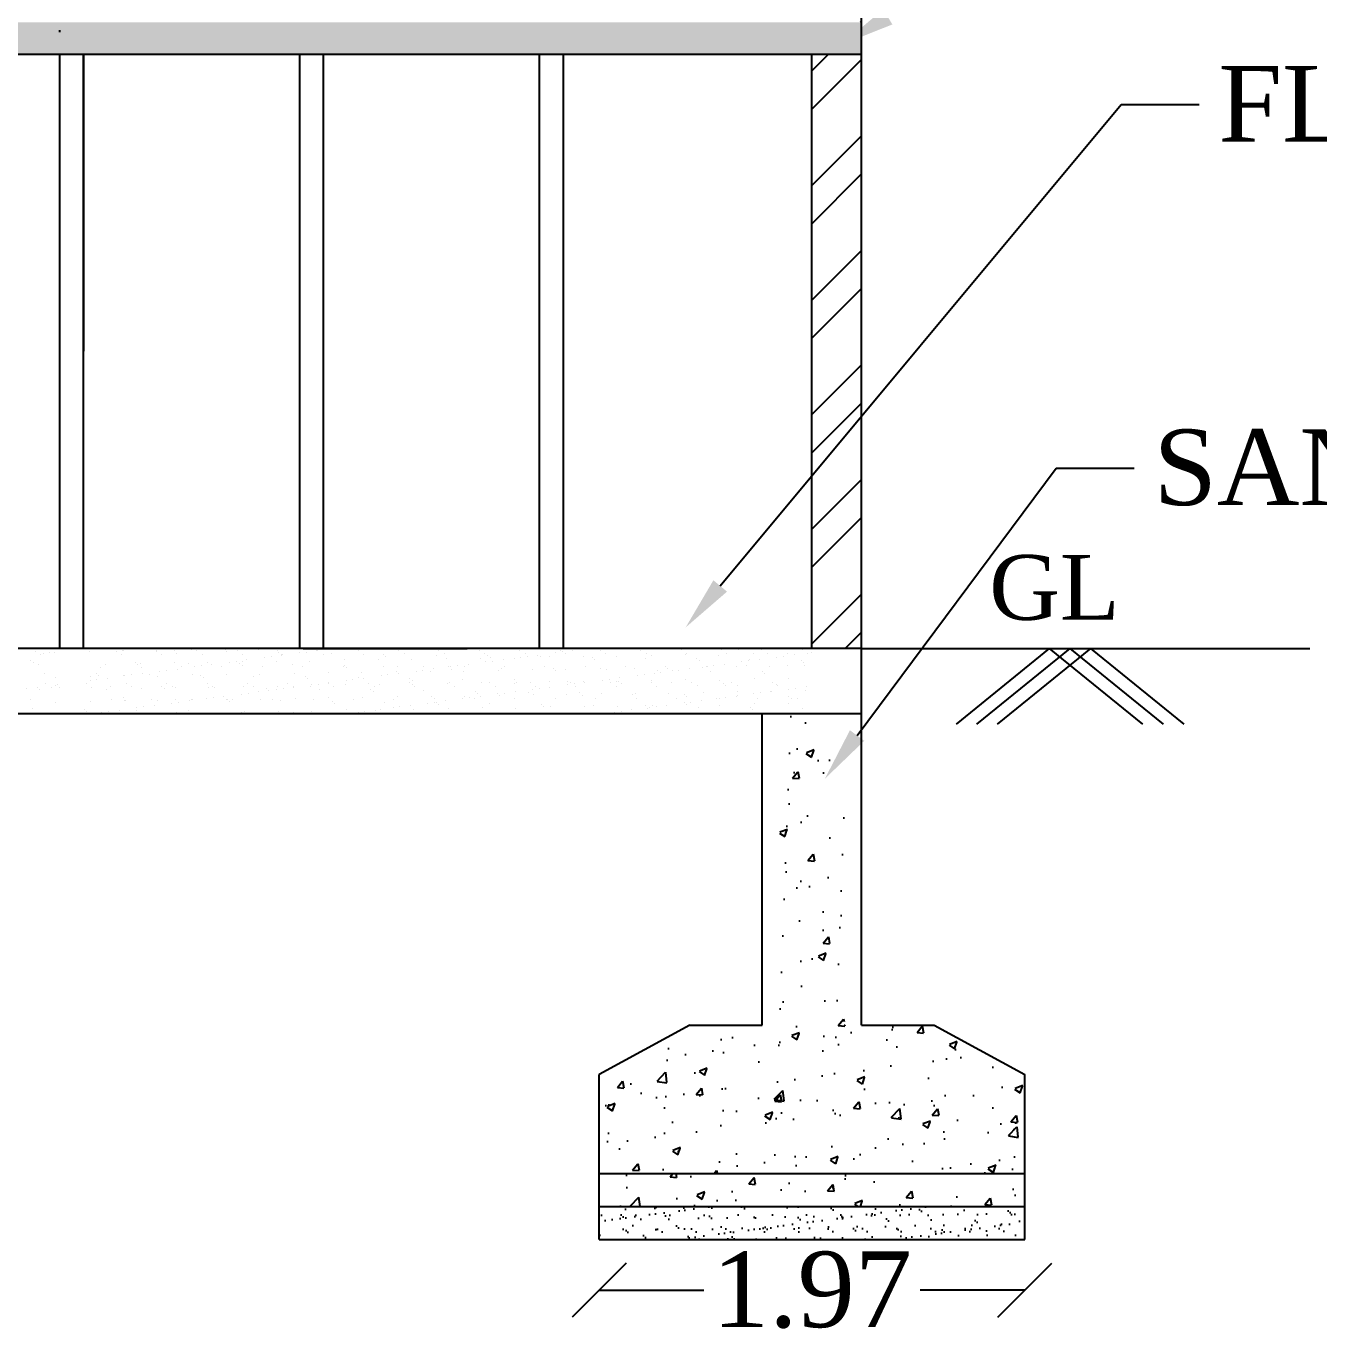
# Model space of a CAD drawing. Header units: metres. Extents: x 16174 to 16363, y 1100 to 1191.
# Drawn here: x 16299.25 to 16305.23, y 1134.01 to 1140.09 of the extents above; entities that cross this region are included whole.
import ezdxf
from ezdxf import colors
from ezdxf.entities.mleader import LeaderData, LeaderLine
from ezdxf.math import Vec2, Vec3

# ---------------------------------------------------------------- set-up
doc = ezdxf.new("R2010")
doc.units = ezdxf.units.M
doc.header["$MEASUREMENT"] = 0
doc.styles.get("Standard").update_dxf_attribs({"font": 'times.ttf'})
doc.dimstyles.new('23', dxfattribs={"dimtxt": 0.45, "dimasz": 0.3, "dimexe": 0.18, "dimexo": 0.0625, "dimgap": 0.09, "dimtad": 0, "dimtih": 1, "dimtoh": 1, "dimzin": 0, "dimdsep": 46, "dimtxsty": 'Standard', "dimblk": 'OBLIQUE', "dimcen": 0.09, "dimse1": 1, "dimse2": 1, "dimadec": 0, "dimazin": 0, "dimtfac": 1, "dimtofl": 0, "dimtmove": 0, "dimatfit": 3, "dimfxl": 0, "dimtolj": 1, "dimtzin": 0, "dimarcsym": 0})

# ---------------------------------------------------------------- blocks, each defined once
blk = doc.blocks.new('_Oblique')
at = {"color": 0, "linetype": 'ByBlock', "lineweight": -2}
blk.add_line((-0.5, -0.5), (0.5, 0.5), dxfattribs=at)
blk = doc.blocks.new('*D86')
at = {"color": 0, "lineweight": -2}
for p, q in [((16301.8967, 1134.2414), (16302.3813, 1134.2414)), ((16303.8667, 1134.2414), (16303.3821, 1134.2414))]:
    blk.add_line(p, q, dxfattribs=at)
at = {"layer": 'Defpoints', "color": 0}
for p in [(16301.8967, 1134.4763), (16303.8667, 1134.4763), (16301.8967, 1134.2414)]:
    blk.add_point(p, dxfattribs=at)
at = {"color": 0, "lineweight": -2, "xscale": 0.25, "yscale": 0.25, "zscale": 0.25, "rotation": 180}
blk.add_blockref('_Oblique', (16301.8967, 1134.2414), dxfattribs=at)
at = {"color": 0, "lineweight": -2, "xscale": 0.25, "yscale": 0.25, "zscale": 0.25}
blk.add_blockref('_Oblique', (16303.8667, 1134.2414), dxfattribs=at)
at = {"color": 0, "insert": (16302.8817, 1134.2414), "char_height": 0.35, "attachment_point": 5}
blk.add_mtext('\\A1;1.97', dxfattribs=at)

msp = doc.modelspace()

# ---------------------------------------------------------------- hatches: boundary and pattern name
h = msp.add_hatch()
h.set_pattern_fill('ANSI32', color=256)
h.set_pattern_definition([(45, (1658.73142, 203.17716), (-0.265165043, 0.265165043), []), (45, (1658.9082, 203.17716), (-0.265165043, 0.265165043), [])])
h.paths.add_polyline_path([(16264.8496, 1142.0411), (16264.6196, 1142.0411), (16264.6196, 1137.2111), (16264.8496, 1137.2111)])
h.paths.add_polyline_path([(16264.8496, 1144.9411), (16264.6196, 1144.9411), (16264.6196, 1142.2411), (16264.8496, 1142.2411)])
h.paths.add_polyline_path([(16264.8496, 1147.8411), (16264.6196, 1147.8411), (16264.6196, 1145.1411), (16264.8496, 1145.1411)])
h.paths.add_polyline_path([(16264.8496, 1150.8611), (16264.6196, 1150.8611), (16264.6196, 1148.0411), (16264.8496, 1148.0411)])
h.paths.add_polyline_path([(16303.1117, 1148.6611), (16302.8817, 1148.6611), (16302.8817, 1148.0411), (16303.1117, 1148.0411)])
h.paths.add_polyline_path([(16303.1117, 1147.8411), (16302.8817, 1147.8411), (16302.8817, 1145.9111), (16303.1117, 1145.9111)])
h.paths.add_polyline_path([(16303.1117, 1145.7611), (16302.8817, 1145.7611), (16302.8817, 1145.1411), (16303.1117, 1145.1411)])
h.paths.add_polyline_path([(16303.1117, 1144.9411), (16302.8817, 1144.9411), (16302.8817, 1143.0111), (16303.1117, 1143.0111)])
h.paths.add_polyline_path([(16303.1117, 1142.8611), (16302.8817, 1142.8611), (16302.8817, 1142.2411), (16303.1117, 1142.2411)])
h.paths.add_polyline_path([(16303.1117, 1142.0411), (16302.8817, 1142.0411), (16302.8817, 1140.1111), (16303.1117, 1140.1111)])
h.paths.add_polyline_path([(16303.1117, 1139.9611), (16302.8817, 1139.9611), (16302.8817, 1137.2111), (16303.1117, 1137.2111)])
h.paths.add_polyline_path([(16303.1117, 1150.0111), (16302.8817, 1150.0111), (16302.8817, 1148.8111), (16303.1117, 1148.8111)])
h = msp.add_hatch()
h.set_pattern_fill('AR-CONC', color=256, scale=0.03)
h.set_pattern_definition([(50, (1658.73142, 203.17716), (0.2151780548, -0.0188256405), [0.0225, -0.2475]), (355, (1658.73142, 203.17716), (-0.0416254, 0.22565764), [0.018, -0.198]), (100.4514445, (1658.74935, 203.17559), (0.173552654, 0.2068319973), [0.0191220576, -0.2103426336]), (46.1842, (1658.73142, 203.23716), (0.320172399, -0.049655784), [0.03375, -0.37125]), (96.6356355, (1658.7581, 203.23302), (0.280398584, 0.29223558), [0.0286831026, -0.315514128]), (351.184164, (1658.73142, 203.23716), (0.2803985835, 0.29223558), [0.027, -0.297]), (21, (1658.76142, 203.22216), (0.1790721156, -0.1207856672), [0.0225, -0.2475]), (326, (1658.76142, 203.22216), (0.0729945996, 0.2175450135), [0.018, -0.198]), (71.4514447, (1658.77635, 203.2121), (0.252066713, 0.0967593458), [0.019122057, -0.2103426336]), (37.5, (1658.73142, 203.17716), (0.0036479566, 0.09986815615), [0, -0.1956, 0, -0.201, 0, -0.19875]), (7.5, (1658.73142, 203.17716), (0.0789208612, 0.1183235136), [0, -0.1146, 0, -0.1911, 0, -0.07575]), (327.5, (1658.66452, 203.17716), (0.16014673085, -0.0067664615), [0, -0.075, 0, -0.234, 0, -0.3105]), (317.5, (1658.63452, 203.17716), (0.1749558508, 0.0300314947), [0, -0.0975, 0, -0.1554, 0, -0.2205])])
h.paths.add_polyline_path([(16303.1117, 1140.1111), (16273.4397, 1140.1111), (16273.4397, 1139.9611), (16303.1117, 1139.9611)])
h.paths.add_polyline_path([(16303.1117, 1143.0111), (16273.4397, 1143.0111), (16273.4397, 1142.8611), (16303.1117, 1142.8611)])
h.paths.add_polyline_path([(16302.8817, 1145.9111), (16273.4397, 1145.9111), (16273.4397, 1145.7611), (16302.8817, 1145.7611)])
h.paths.add_polyline_path([(16303.1117, 1148.8111), (16273.4397, 1148.8111), (16273.4397, 1148.6611), (16303.1117, 1148.6611)])
h = msp.add_hatch()
h.set_pattern_fill('AR-CONC', color=256, scale=0.002)
h.set_pattern_definition([(50, (12893.03954, -3520.80544), (0.364369338, -0.031878171), [0.0381, -0.4191]), (355, (12893.03954, -3520.80544), (-0.070486843, 0.38211369), [0.03048, -0.335281168]), (100.451445, (12893.0699, -3520.8081), (0.293882494, 0.350235504), [0.032380018, -0.35618049]), (46.1842, (12893.03954, -3520.70384), (0.542158082, -0.084084656), [0.05715, -0.62865]), (96.635558, (12893.0847, -3520.71085), (0.47480827, 0.49485225), [0.048570046, -0.534271216]), (351.184151, (12893.03954, -3520.70384), (0.47480827, 0.49485225), [0.045719934, -0.502919464]), (21, (12893.09034, -3520.72924), (0.303228783, -0.204530396), [0.0381, -0.4191]), (326, (12893.09034, -3520.72924), (0.123604057, 0.368375932), [0.03048, -0.33528]), (71.451445, (12893.1156, -3520.7463), (0.426832839, 0.163845538), [0.032380018, -0.356179875]), (37.5, (12893.03954, -3520.80544), (0.0061772065, 0.1691100777), [0, -0.331216, 0, -0.34036, 0, -0.33655]), (7.5, (12893.03954, -3520.80544), (0.133639325, 0.2003611496), [0, -0.194056, 0, -0.323596, 0, -0.12827]), (327.5, (12892.92626, -3520.80544), (0.2711811903, -0.011457488), [0, -0.127, 0, -0.39624, 0, -0.52578]), (317.5, (12892.87546, -3520.80544), (0.296258363, 0.050852982), [0, -0.1651, 0, -0.263144, 0, -0.37338])])
h.paths.add_polyline_path([(16301.8967, 1135.2397), (16302.3158, 1135.4682), (16302.7317, 1135.4682), (16302.7317, 1136.9111), (16303.0317, 1136.9111), (16303.0317, 1135.4682), (16303.4476, 1135.4682), (16303.8667, 1135.2397), (16303.8667, 1134.7811), (16301.8967, 1134.7811)])
h = msp.add_hatch()
h.set_pattern_fill('AR-CONC', color=256, scale=0.002)
h.set_pattern_definition([(50, (12892.8484, -3520.80544), (0.364369338, -0.031878171), [0.0381, -0.4191]), (355, (12892.8484, -3520.80544), (-0.070486843, 0.38211369), [0.03048, -0.335281168]), (100.451445, (12892.87875, -3520.8081), (0.293882494, 0.350235504), [0.032380018, -0.35618049]), (46.1842, (12892.8484, -3520.70384), (0.542158082, -0.084084656), [0.05715, -0.62865]), (96.635558, (12892.89357, -3520.71085), (0.47480827, 0.49485225), [0.048570046, -0.534271216]), (351.184151, (12892.8484, -3520.70384), (0.47480827, 0.49485225), [0.045719934, -0.502919464]), (21, (12892.8992, -3520.72924), (0.303228783, -0.204530396), [0.0381, -0.4191]), (326, (12892.8992, -3520.72924), (0.123604057, 0.368375932), [0.03048, -0.33528]), (71.451445, (12892.92445, -3520.7463), (0.426832839, 0.163845538), [0.032380018, -0.356179875]), (37.5, (12892.84839, -3520.80544), (0.0061772065, 0.1691100777), [0, -0.331216, 0, -0.34036, 0, -0.33655]), (7.5, (12892.84839, -3520.80544), (0.133639325, 0.2003611496), [0, -0.194056, 0, -0.323596, 0, -0.12827]), (327.5, (12892.7351, -3520.80544), (0.2711811903, -0.011457488), [0, -0.127, 0, -0.39624, 0, -0.52578]), (317.5, (12892.6843, -3520.80544), (0.296258363, 0.050852982), [0, -0.1651, 0, -0.263144, 0, -0.37338])])
h.paths.add_polyline_path([(16301.8967, 1134.7811), (16303.8667, 1134.7811), (16303.8667, 1134.6287), (16301.8967, 1134.6287)])
h = msp.add_hatch()
h.set_pattern_fill('AR-SAND', color=256, scale=0.002)
h.set_pattern_definition([(37.5, (12892.848386, -3520.80544), (-0.0032000626, 0.0978826475), [0, -0.077216, 0, -0.08636, 0, -0.08255]), (7.5, (12892.84839, -3520.80544), (0.0899046566, 0.14336502), [0, -0.041656, 0, -0.069596, 0, -0.02667]), (327.5, (12892.7859, -3520.80544), (0.158198474, 0.0002874369), [0, -0.0254, 0, -0.09144, 0, -0.11938]), (317.5, (12892.7859, -3520.80544), (0.1527112905, 0.0445858647), [0, -0.0127, 0, -0.059944, 0, -0.06858])])
h.paths.add_polyline_path([(16301.8967, 1134.6287), (16303.8667, 1134.6287), (16303.8667, 1134.4763), (16301.8967, 1134.4763)])

# ---------------------------------------------------------------- linework, layer by layer
for p, q in [((16303.1117, 1136.9111), (16303.1117, 1150.0111)), ((16299.4008, 1140.066), (16299.4008, 1140.074)), ((16303.1117, 1139.9611), (16273.4397, 1139.9611)), ((16299.4006, 1137.2111), (16299.4008, 1139.9611)), ((16299.4012, 1137.2111), (16299.4012, 1139.9611)), ((16299.5106, 1137.2111), (16299.5112, 1139.9611)), ((16299.5106, 1137.2111), (16299.5106, 1139.9611)), ((16300.5112, 1137.2111), (16300.5112, 1139.9611)), ((16300.5112, 1137.2111), (16300.5112, 1139.9611)), ((16300.6212, 1137.2111), (16300.6212, 1139.9611)), ((16301.6212, 1137.2111), (16301.6212, 1139.9611)), ((16301.7312, 1137.2111), (16301.7312, 1139.9611)), ((16302.8817, 1137.2111), (16302.8817, 1139.9611)), ((16303.1117, 1137.2111), (16273.4397, 1137.2111)), ((16299.2868, 1137.1995), (16299.2868, 1137.1995)), ((16299.3121, 1137.1833), (16299.3121, 1137.1833)), ((16299.3234, 1137.1906), (16299.3234, 1137.1906)), ((16299.3546, 1137.1947), (16299.3546, 1137.1947)), ((16299.3744, 1137.1929), (16299.3744, 1137.1929)), ((16299.5365, 1137.1987), (16299.5365, 1137.1987)), ((16299.6605, 1137.2001), (16299.6605, 1137.2001)), ((16299.6858, 1137.184), (16299.6858, 1137.184)), ((16299.6905, 1137.2031), (16299.6905, 1137.2031)), ((16299.6935, 1137.2007), (16299.6935, 1137.2007)), ((16299.847, 1137.2), (16299.847, 1137.2)), ((16299.8474, 1137.2005), (16299.8474, 1137.2005)), ((16299.8727, 1137.1844), (16299.8727, 1137.1844)), ((16299.9306, 1137.201), (16299.9306, 1137.201)), ((16299.9417, 1137.1909), (16299.9417, 1137.1909)), ((16300.0091, 1137.2058), (16300.0091, 1137.2058)), ((16300.0342, 1137.2008), (16300.0342, 1137.2008)), ((16300.0595, 1137.1847), (16300.0595, 1137.1847)), ((16300.1661, 1137.2078), (16300.1661, 1137.2078)), ((16300.1742, 1137.1957), (16300.1742, 1137.1957)), ((16300.2211, 1137.2012), (16300.2211, 1137.2012)), ((16300.2464, 1137.185), (16300.2464, 1137.185)), ((16300.3196, 1137.2071), (16300.3196, 1137.2071)), ((16300.4079, 1137.2015), (16300.4079, 1137.2015)), ((16300.4143, 1137.1936), (16300.4143, 1137.1936)), ((16300.4254, 1137.1835), (16300.4254, 1137.1835)), ((16300.4332, 1137.1854), (16300.4332, 1137.1854)), ((16300.5093, 1137.1914), (16300.5093, 1137.1914)), ((16300.5264, 1137.2111), (16301.2864, 1137.2111)), ((16300.5405, 1137.1955), (16300.5405, 1137.1955)), ((16300.5893, 1137.2019), (16300.5893, 1137.2019)), ((16300.5948, 1137.2018), (16300.5948, 1137.2018)), ((16300.6201, 1137.1857), (16300.6201, 1137.1857)), ((16300.6579, 1137.1883), (16300.6579, 1137.1883)), ((16300.7816, 1137.2022), (16300.7816, 1137.2022)), ((16300.8069, 1137.1861), (16300.8069, 1137.1861)), ((16300.898, 1137.1863), (16300.898, 1137.1863)), ((16300.9685, 1137.2025), (16300.9685, 1137.2025)), ((16300.9938, 1137.1864), (16300.9938, 1137.1864)), ((16301.1417, 1137.181), (16301.1417, 1137.181)), ((16301.1553, 1137.2029), (16301.1553, 1137.2029)), ((16301.1806, 1137.1867), (16301.1806, 1137.1867)), ((16301.3422, 1137.2032), (16301.3422, 1137.2032)), ((16301.3675, 1137.1871), (16301.3675, 1137.1871)), ((16301.529, 1137.2035), (16301.529, 1137.2035)), ((16301.5543, 1137.1874), (16301.5543, 1137.1874)), ((16301.6136, 1137.1814), (16301.6136, 1137.1814)), ((16301.6951, 1137.1921), (16301.6951, 1137.1921)), ((16301.7159, 1137.2039), (16301.7159, 1137.2039)), ((16301.7264, 1137.1963), (16301.7264, 1137.1963)), ((16301.7412, 1137.1878), (16301.7412, 1137.1878)), ((16301.7751, 1137.2027), (16301.7751, 1137.2027)), ((16301.9027, 1137.2042), (16301.9027, 1137.2042)), ((16301.928, 1137.1881), (16301.928, 1137.1881)), ((16302.0896, 1137.2045), (16302.0896, 1137.2045)), ((16302.1149, 1137.1884), (16302.1149, 1137.1884)), ((16302.2764, 1137.2049), (16302.2764, 1137.2049)), ((16302.2947, 1137.182), (16302.2947, 1137.182)), ((16302.3017, 1137.1888), (16302.3017, 1137.1888)), ((16302.4482, 1137.1813), (16302.4482, 1137.1813)), ((16302.4633, 1137.2052), (16302.4633, 1137.2052)), ((16302.4886, 1137.1891), (16302.4886, 1137.1891)), ((16302.5406, 1137.2067), (16302.5406, 1137.2067)), ((16302.6102, 1137.1871), (16302.6102, 1137.1871)), ((16302.6501, 1137.2056), (16302.6501, 1137.2056)), ((16302.6754, 1137.1894), (16302.6754, 1137.1894)), ((16302.7673, 1137.1891), (16302.7673, 1137.1891)), ((16302.7995, 1137.1822), (16302.7995, 1137.1822)), ((16302.837, 1137.2059), (16302.837, 1137.2059)), ((16302.8623, 1137.1898), (16302.8623, 1137.1898)), ((16302.881, 1137.1929), (16302.881, 1137.1929)), ((16303.1117, 1137.2111), (16305.1863, 1137.2111)), ((16303.9805, 1137.2111), (16303.5489, 1136.8614)), ((16304.0757, 1137.2111), (16303.6441, 1136.8614)), ((16304.0757, 1137.2111), (16303.6441, 1136.8614)), ((16304.0757, 1137.2111), (16303.6441, 1136.8614)), ((16304.0757, 1137.2111), (16303.6441, 1136.8614)), ((16304.1708, 1137.2111), (16303.7392, 1136.8614)), ((16304.1708, 1137.2111), (16303.7392, 1136.8614)), ((16304.1708, 1137.2111), (16303.7392, 1136.8614)), ((16304.1708, 1137.2111), (16303.7392, 1136.8614)), ((16303.9805, 1137.2111), (16304.4121, 1136.8614)), ((16303.9805, 1137.2111), (16304.4121, 1136.8614)), ((16303.9805, 1137.2111), (16304.4121, 1136.8614)), ((16303.9805, 1137.2111), (16304.4121, 1136.8614)), ((16304.0757, 1137.2111), (16304.5073, 1136.8614)), ((16304.0757, 1137.2111), (16304.5073, 1136.8614)), ((16304.0757, 1137.2111), (16304.5073, 1136.8614)), ((16304.0757, 1137.2111), (16304.5073, 1136.8614)), ((16304.1708, 1137.2111), (16304.6025, 1136.8614)), ((16304.1708, 1137.2111), (16304.6025, 1136.8614)), ((16304.1708, 1137.2111), (16304.6025, 1136.8614)), ((16299.2665, 1137.1557), (16299.2665, 1137.1557)), ((16299.2776, 1137.1456), (16299.2776, 1137.1456)), ((16299.3021, 1137.1373), (16299.3021, 1137.1373)), ((16299.5901, 1137.1256), (16299.5901, 1137.1256)), ((16299.6126, 1137.1386), (16299.6126, 1137.1386)), ((16299.7502, 1137.1484), (16299.7502, 1137.1484)), ((16299.7613, 1137.1382), (16299.7613, 1137.1382)), ((16299.7747, 1137.1445), (16299.7747, 1137.1445)), ((16299.7769, 1137.126), (16299.7769, 1137.126)), ((16299.9317, 1137.1465), (16299.9317, 1137.1465)), ((16299.9638, 1137.1263), (16299.9638, 1137.1263)), ((16299.9939, 1137.143), (16299.9939, 1137.143)), ((16300.0247, 1137.1276), (16300.0247, 1137.1276)), ((16300.056, 1137.1317), (16300.056, 1137.1317)), ((16300.0852, 1137.1457), (16300.0852, 1137.1457)), ((16300.1048, 1137.1381), (16300.1048, 1137.1381)), ((16300.1506, 1137.1267), (16300.1506, 1137.1267)), ((16300.1863, 1137.1488), (16300.1863, 1137.1488)), ((16300.2175, 1137.153), (16300.2175, 1137.153)), ((16300.234, 1137.141), (16300.234, 1137.141)), ((16300.245, 1137.1309), (16300.245, 1137.1309)), ((16300.2473, 1137.1516), (16300.2473, 1137.1516)), ((16300.2663, 1137.1594), (16300.2663, 1137.1594)), ((16300.3375, 1137.127), (16300.3375, 1137.127)), ((16300.3478, 1137.1701), (16300.3478, 1137.1701)), ((16300.379, 1137.1742), (16300.379, 1137.1742)), ((16300.4043, 1137.1536), (16300.4043, 1137.1536)), ((16300.4278, 1137.1806), (16300.4278, 1137.1806)), ((16300.4776, 1137.1357), (16300.4776, 1137.1357)), ((16300.5243, 1137.1273), (16300.5243, 1137.1273)), ((16300.5578, 1137.1528), (16300.5578, 1137.1528)), ((16300.7112, 1137.1277), (16300.7112, 1137.1277)), ((16300.7177, 1137.1336), (16300.7177, 1137.1336)), ((16300.7199, 1137.1587), (16300.7199, 1137.1587)), ((16300.7287, 1137.1235), (16300.7287, 1137.1235)), ((16300.8769, 1137.1607), (16300.8769, 1137.1607)), ((16300.898, 1137.128), (16300.898, 1137.128)), ((16300.9091, 1137.1761), (16300.9091, 1137.1761)), ((16300.9613, 1137.1283), (16300.9613, 1137.1283)), ((16301.0304, 1137.1599), (16301.0304, 1137.1599)), ((16301.0849, 1137.1284), (16301.0849, 1137.1284)), ((16301.1925, 1137.1658), (16301.1925, 1137.1658)), ((16301.2014, 1137.1263), (16301.2014, 1137.1263)), ((16301.2106, 1137.1284), (16301.2106, 1137.1284)), ((16301.2418, 1137.1325), (16301.2418, 1137.1325)), ((16301.2717, 1137.1287), (16301.2717, 1137.1287)), ((16301.2906, 1137.1389), (16301.2906, 1137.1389)), ((16301.3495, 1137.1678), (16301.3495, 1137.1678)), ((16301.3721, 1137.1496), (16301.3721, 1137.1496)), ((16301.3818, 1137.1789), (16301.3818, 1137.1789)), ((16301.3928, 1137.1688), (16301.3928, 1137.1688)), ((16301.4033, 1137.1537), (16301.4033, 1137.1537)), ((16301.445, 1137.1209), (16301.445, 1137.1209)), ((16301.4521, 1137.1601), (16301.4521, 1137.1601)), ((16301.4586, 1137.129), (16301.4586, 1137.129)), ((16301.503, 1137.167), (16301.503, 1137.167)), ((16301.5336, 1137.1709), (16301.5336, 1137.1709)), ((16301.5649, 1137.175), (16301.5649, 1137.175)), ((16301.6254, 1137.1736), (16301.6254, 1137.1736)), ((16301.6454, 1137.1294), (16301.6454, 1137.1294)), ((16301.6651, 1137.1729), (16301.6651, 1137.1729)), ((16301.8221, 1137.1749), (16301.8221, 1137.1749)), ((16301.8323, 1137.1297), (16301.8323, 1137.1297)), ((16301.8655, 1137.1715), (16301.8655, 1137.1715)), ((16301.8765, 1137.1614), (16301.8765, 1137.1614)), ((16301.9756, 1137.1741), (16301.9756, 1137.1741)), ((16302.0191, 1137.1301), (16302.0191, 1137.1301)), ((16302.0603, 1137.1206), (16302.0603, 1137.1206)), ((16302.1091, 1137.1662), (16302.1091, 1137.1662)), ((16302.1377, 1137.18), (16302.1377, 1137.18)), ((16302.206, 1137.1304), (16302.206, 1137.1304)), ((16302.3492, 1137.1642), (16302.3492, 1137.1642)), ((16302.3602, 1137.154), (16302.3602, 1137.154)), ((16302.3758, 1137.1257), (16302.3758, 1137.1257)), ((16302.3928, 1137.1307), (16302.3928, 1137.1307)), ((16302.3965, 1137.1291), (16302.3965, 1137.1291)), ((16302.4277, 1137.1332), (16302.4277, 1137.1332)), ((16302.4765, 1137.1397), (16302.4765, 1137.1397)), ((16302.5329, 1137.1277), (16302.5329, 1137.1277)), ((16302.558, 1137.1504), (16302.558, 1137.1504)), ((16302.5797, 1137.1311), (16302.5797, 1137.1311)), ((16302.5892, 1137.1545), (16302.5892, 1137.1545)), ((16302.5928, 1137.1589), (16302.5928, 1137.1589)), ((16302.638, 1137.1609), (16302.638, 1137.1609)), ((16302.6864, 1137.127), (16302.6864, 1137.127)), ((16302.7195, 1137.1717), (16302.7195, 1137.1717)), ((16302.7507, 1137.1758), (16302.7507, 1137.1758)), ((16302.7665, 1137.1314), (16302.7665, 1137.1314)), ((16302.8329, 1137.1568), (16302.8329, 1137.1568)), ((16302.8439, 1137.1467), (16302.8439, 1137.1467)), ((16302.8484, 1137.1328), (16302.8484, 1137.1328)), ((16299.3298, 1137.0978), (16299.3298, 1137.0978)), ((16299.3782, 1137.0773), (16299.3782, 1137.0773)), ((16299.5402, 1137.0638), (16299.5402, 1137.0638)), ((16299.5403, 1137.0831), (16299.5403, 1137.0831)), ((16299.5699, 1137.0957), (16299.5699, 1137.0957)), ((16299.5715, 1137.0679), (16299.5715, 1137.0679)), ((16299.5809, 1137.0856), (16299.5809, 1137.0856)), ((16299.6202, 1137.0743), (16299.6202, 1137.0743)), ((16299.6973, 1137.0851), (16299.6973, 1137.0851)), ((16299.7017, 1137.0851), (16299.7017, 1137.0851)), ((16299.733, 1137.0892), (16299.733, 1137.0892)), ((16299.7817, 1137.0956), (16299.7817, 1137.0956)), ((16299.8135, 1137.0904), (16299.8135, 1137.0904)), ((16299.8508, 1137.0844), (16299.8508, 1137.0844)), ((16299.8632, 1137.1063), (16299.8632, 1137.1063)), ((16299.8945, 1137.1104), (16299.8945, 1137.1104)), ((16299.9432, 1137.1169), (16299.9432, 1137.1169)), ((16300.0129, 1137.0902), (16300.0129, 1137.0902)), ((16300.0536, 1137.0883), (16300.0536, 1137.0883)), ((16300.0646, 1137.0782), (16300.0646, 1137.0782)), ((16300.1699, 1137.0922), (16300.1699, 1137.0922)), ((16300.2972, 1137.083), (16300.2972, 1137.083)), ((16300.3234, 1137.0915), (16300.3234, 1137.0915)), ((16300.4855, 1137.0973), (16300.4855, 1137.0973)), ((16300.5373, 1137.081), (16300.5373, 1137.081)), ((16300.5484, 1137.0708), (16300.5484, 1137.0708)), ((16300.6425, 1137.0993), (16300.6425, 1137.0993)), ((16300.7261, 1137.0646), (16300.7261, 1137.0646)), ((16300.7573, 1137.0687), (16300.7573, 1137.0687)), ((16300.7809, 1137.0757), (16300.7809, 1137.0757)), ((16300.796, 1137.0986), (16300.796, 1137.0986)), ((16300.8061, 1137.0751), (16300.8061, 1137.0751)), ((16300.8876, 1137.0858), (16300.8876, 1137.0858)), ((16300.9188, 1137.0899), (16300.9188, 1137.0899)), ((16300.9581, 1137.1044), (16300.9581, 1137.1044)), ((16300.9676, 1137.0964), (16300.9676, 1137.0964)), ((16301.021, 1137.0736), (16301.021, 1137.0736)), ((16301.0321, 1137.0635), (16301.0321, 1137.0635)), ((16301.0491, 1137.1071), (16301.0491, 1137.1071)), ((16301.0803, 1137.1112), (16301.0803, 1137.1112)), ((16301.1151, 1137.1064), (16301.1151, 1137.1064)), ((16301.1291, 1137.1176), (16301.1291, 1137.1176)), ((16301.2124, 1137.1161), (16301.2124, 1137.1161)), ((16301.2646, 1137.0683), (16301.2646, 1137.0683)), ((16301.2686, 1137.1057), (16301.2686, 1137.1057)), ((16301.4307, 1137.1115), (16301.4307, 1137.1115)), ((16301.5047, 1137.0662), (16301.5047, 1137.0662)), ((16301.5877, 1137.1135), (16301.5877, 1137.1135)), ((16301.6851, 1137.1189), (16301.6851, 1137.1189)), ((16301.6962, 1137.1088), (16301.6962, 1137.1088)), ((16301.7412, 1137.1128), (16301.7412, 1137.1128)), ((16301.7484, 1137.0609), (16301.7484, 1137.0609)), ((16301.8259, 1137.0593), (16301.8259, 1137.0593)), ((16301.9032, 1137.1186), (16301.9032, 1137.1186)), ((16301.912, 1137.0653), (16301.912, 1137.0653)), ((16301.9287, 1137.1136), (16301.9287, 1137.1136)), ((16301.9432, 1137.0694), (16301.9432, 1137.0694)), ((16301.992, 1137.0759), (16301.992, 1137.0759)), ((16302.0735, 1137.0866), (16302.0735, 1137.0866)), ((16302.1047, 1137.0907), (16302.1047, 1137.0907)), ((16302.1414, 1137.0644), (16302.1414, 1137.0644)), ((16302.1535, 1137.0971), (16302.1535, 1137.0971)), ((16302.1688, 1137.1115), (16302.1688, 1137.1115)), ((16302.1799, 1137.1014), (16302.1799, 1137.1014)), ((16302.2138, 1137.1199), (16302.2138, 1137.1199)), ((16302.235, 1137.1079), (16302.235, 1137.1079)), ((16302.2662, 1137.112), (16302.2662, 1137.112)), ((16302.2985, 1137.0664), (16302.2985, 1137.0664)), ((16302.315, 1137.1184), (16302.315, 1137.1184)), ((16302.4124, 1137.1062), (16302.4124, 1137.1062)), ((16302.452, 1137.0656), (16302.452, 1137.0656)), ((16302.614, 1137.0715), (16302.614, 1137.0715)), ((16302.6525, 1137.1042), (16302.6525, 1137.1042)), ((16302.6636, 1137.094), (16302.6636, 1137.094)), ((16302.7711, 1137.0735), (16302.7711, 1137.0735)), ((16299.2484, 1137.0254), (16299.2484, 1137.0254)), ((16299.2972, 1137.0318), (16299.2972, 1137.0318)), ((16299.3059, 1137.0217), (16299.3059, 1137.0217)), ((16299.3353, 1137.0492), (16299.3353, 1137.0492)), ((16299.3606, 1137.0331), (16299.3606, 1137.0331)), ((16299.3787, 1137.0425), (16299.3787, 1137.0425)), ((16299.3895, 1137.043), (16299.3895, 1137.043)), ((16299.4006, 1137.0329), (16299.4006, 1137.0329)), ((16299.5221, 1137.0495), (16299.5221, 1137.0495)), ((16299.5474, 1137.0334), (16299.5474, 1137.0334)), ((16299.6164, 1137.023), (16299.6164, 1137.023)), ((16299.6331, 1137.0377), (16299.6331, 1137.0377)), ((16299.709, 1137.0499), (16299.709, 1137.0499)), ((16299.7343, 1137.0338), (16299.7343, 1137.0338)), ((16299.7785, 1137.0288), (16299.7785, 1137.0288)), ((16299.8732, 1137.0357), (16299.8732, 1137.0357)), ((16299.8843, 1137.0255), (16299.8843, 1137.0255)), ((16299.8958, 1137.0502), (16299.8958, 1137.0502)), ((16299.9211, 1137.0341), (16299.9211, 1137.0341)), ((16299.9355, 1137.0308), (16299.9355, 1137.0308)), ((16300.0827, 1137.0506), (16300.0827, 1137.0506)), ((16300.089, 1137.0301), (16300.089, 1137.0301)), ((16300.108, 1137.0344), (16300.108, 1137.0344)), ((16300.1168, 1137.0304), (16300.1168, 1137.0304)), ((16300.2416, 1137.0008), (16300.2416, 1137.0008)), ((16300.2511, 1137.036), (16300.2511, 1137.036)), ((16300.2695, 1137.0509), (16300.2695, 1137.0509)), ((16300.2728, 1137.0049), (16300.2728, 1137.0049)), ((16300.2948, 1137.0348), (16300.2948, 1137.0348)), ((16300.3216, 1137.0113), (16300.3216, 1137.0113)), ((16300.3569, 1137.0283), (16300.3569, 1137.0283)), ((16300.368, 1137.0182), (16300.368, 1137.0182)), ((16300.4031, 1137.022), (16300.4031, 1137.022)), ((16300.4081, 1137.038), (16300.4081, 1137.038)), ((16300.4343, 1137.0262), (16300.4343, 1137.0262)), ((16300.4564, 1137.0512), (16300.4564, 1137.0512)), ((16300.4817, 1137.0351), (16300.4817, 1137.0351)), ((16300.4831, 1137.0326), (16300.4831, 1137.0326)), ((16300.5616, 1137.0372), (16300.5616, 1137.0372)), ((16300.5646, 1137.0433), (16300.5646, 1137.0433)), ((16300.5958, 1137.0474), (16300.5958, 1137.0474)), ((16300.6006, 1137.023), (16300.6006, 1137.023)), ((16300.6432, 1137.0516), (16300.6432, 1137.0516)), ((16300.6446, 1137.0538), (16300.6446, 1137.0538)), ((16300.6685, 1137.0355), (16300.6685, 1137.0355)), ((16300.7236, 1137.0431), (16300.7236, 1137.0431)), ((16300.8301, 1137.0519), (16300.8301, 1137.0519)), ((16300.8406, 1137.0209), (16300.8406, 1137.0209)), ((16300.8517, 1137.0108), (16300.8517, 1137.0108)), ((16300.8554, 1137.0358), (16300.8554, 1137.0358)), ((16300.8807, 1137.0451), (16300.8807, 1137.0451)), ((16301.0169, 1137.0523), (16301.0169, 1137.0523)), ((16301.0342, 1137.0443), (16301.0342, 1137.0443)), ((16301.0422, 1137.0361), (16301.0422, 1137.0361)), ((16301.0843, 1137.0156), (16301.0843, 1137.0156)), ((16301.1962, 1137.0502), (16301.1962, 1137.0502)), ((16301.2038, 1137.0526), (16301.2038, 1137.0526)), ((16301.2291, 1137.0365), (16301.2291, 1137.0365)), ((16301.3244, 1137.0136), (16301.3244, 1137.0136)), ((16301.3354, 1137.0034), (16301.3354, 1137.0034)), ((16301.3533, 1137.0522), (16301.3533, 1137.0522)), ((16301.3906, 1137.0529), (16301.3906, 1137.0529)), ((16301.4159, 1137.0368), (16301.4159, 1137.0368)), ((16301.4274, 1137.0015), (16301.4274, 1137.0015)), ((16301.4587, 1137.0057), (16301.4587, 1137.0057)), ((16301.5068, 1137.0514), (16301.5068, 1137.0514)), ((16301.5074, 1137.0121), (16301.5074, 1137.0121)), ((16301.5158, 1137.0561), (16301.5158, 1137.0561)), ((16301.568, 1137.0083), (16301.568, 1137.0083)), ((16301.5775, 1137.0533), (16301.5775, 1137.0533)), ((16301.5889, 1137.0228), (16301.5889, 1137.0228)), ((16301.6028, 1137.0372), (16301.6028, 1137.0372)), ((16301.6202, 1137.0269), (16301.6202, 1137.0269)), ((16301.6688, 1137.0573), (16301.6688, 1137.0573)), ((16301.669, 1137.0333), (16301.669, 1137.0333)), ((16301.7504, 1137.0441), (16301.7504, 1137.0441)), ((16301.7643, 1137.0536), (16301.7643, 1137.0536)), ((16301.7817, 1137.0482), (16301.7817, 1137.0482)), ((16301.7896, 1137.0375), (16301.7896, 1137.0375)), ((16301.8081, 1137.0062), (16301.8081, 1137.0062)), ((16301.8305, 1137.0546), (16301.8305, 1137.0546)), ((16301.907, 1137.003), (16301.907, 1137.003)), ((16301.9512, 1137.054), (16301.9512, 1137.054)), ((16301.9765, 1137.0378), (16301.9765, 1137.0378)), ((16301.9794, 1137.0585), (16301.9794, 1137.0585)), ((16301.9884, 1137.0589), (16301.9884, 1137.0589)), ((16301.9995, 1137.0487), (16301.9995, 1137.0487)), ((16302.0517, 1137.0009), (16302.0517, 1137.0009)), ((16302.0641, 1137.005), (16302.0641, 1137.005)), ((16302.138, 1137.0543), (16302.138, 1137.0543)), ((16302.1633, 1137.0382), (16302.1633, 1137.0382)), ((16302.2176, 1137.0043), (16302.2176, 1137.0043)), ((16302.2321, 1137.0536), (16302.2321, 1137.0536)), ((16302.2918, 1136.9988), (16302.2918, 1136.9988)), ((16302.3249, 1137.0546), (16302.3249, 1137.0546)), ((16302.3502, 1137.0385), (16302.3502, 1137.0385)), ((16302.3796, 1137.0101), (16302.3796, 1137.0101)), ((16302.4722, 1137.0515), (16302.4722, 1137.0515)), ((16302.4832, 1137.0414), (16302.4832, 1137.0414)), ((16302.5117, 1137.055), (16302.5117, 1137.055)), ((16302.5367, 1137.0121), (16302.5367, 1137.0121)), ((16302.537, 1137.0389), (16302.537, 1137.0389)), ((16302.6133, 1137.0023), (16302.6133, 1137.0023)), ((16302.6445, 1137.0064), (16302.6445, 1137.0064)), ((16302.6902, 1137.0114), (16302.6902, 1137.0114)), ((16302.6933, 1137.0129), (16302.6933, 1137.0129)), ((16302.6986, 1137.0553), (16302.6986, 1137.0553)), ((16302.7158, 1137.0462), (16302.7158, 1137.0462)), ((16302.7239, 1137.0392), (16302.7239, 1137.0392)), ((16302.7748, 1137.0236), (16302.7748, 1137.0236)), ((16302.806, 1137.0277), (16302.806, 1137.0277)), ((16302.8522, 1137.0172), (16302.8522, 1137.0172)), ((16302.8548, 1137.0341), (16302.8548, 1137.0341)), ((16299.2648, 1136.9747), (16299.2648, 1136.9747)), ((16299.382, 1136.9616), (16299.382, 1136.9616)), ((16299.5441, 1136.9675), (16299.5441, 1136.9675)), ((16299.6385, 1136.9754), (16299.6385, 1136.9754)), ((16299.6929, 1136.983), (16299.6929, 1136.983)), ((16299.7011, 1136.9695), (16299.7011, 1136.9695)), ((16299.7039, 1136.9729), (16299.7039, 1136.9729)), ((16299.7883, 1136.9411), (16299.7883, 1136.9411)), ((16299.8254, 1136.9757), (16299.8254, 1136.9757)), ((16299.8371, 1136.9475), (16299.8371, 1136.9475)), ((16299.8546, 1136.9688), (16299.8546, 1136.9688)), ((16299.9186, 1136.9583), (16299.9186, 1136.9583)), ((16299.9365, 1136.9777), (16299.9365, 1136.9777)), ((16299.9498, 1136.9624), (16299.9498, 1136.9624)), ((16299.9986, 1136.9688), (16299.9986, 1136.9688)), ((16300.0122, 1136.9761), (16300.0122, 1136.9761)), ((16300.0166, 1136.9746), (16300.0166, 1136.9746)), ((16300.0801, 1136.9795), (16300.0801, 1136.9795)), ((16300.1113, 1136.9836), (16300.1113, 1136.9836)), ((16300.1601, 1136.99), (16300.1601, 1136.99)), ((16300.1737, 1136.9766), (16300.1737, 1136.9766)), ((16300.1766, 1136.9756), (16300.1766, 1136.9756)), ((16300.1876, 1136.9655), (16300.1876, 1136.9655)), ((16300.1991, 1136.9764), (16300.1991, 1136.9764)), ((16300.3272, 1136.9759), (16300.3272, 1136.9759)), ((16300.3859, 1136.9768), (16300.3859, 1136.9768)), ((16300.4202, 1136.9703), (16300.4202, 1136.9703)), ((16300.4892, 1136.9817), (16300.4892, 1136.9817)), ((16300.5728, 1136.9771), (16300.5728, 1136.9771)), ((16300.6463, 1136.9837), (16300.6463, 1136.9837)), ((16300.6603, 1136.9683), (16300.6603, 1136.9683)), ((16300.6713, 1136.9581), (16300.6713, 1136.9581)), ((16300.7596, 1136.9774), (16300.7596, 1136.9774)), ((16300.7998, 1136.983), (16300.7998, 1136.983)), ((16300.9039, 1136.963), (16300.9039, 1136.963)), ((16300.9429, 1136.9378), (16300.9429, 1136.9378)), ((16300.9465, 1136.9778), (16300.9465, 1136.9778)), ((16300.9618, 1136.9888), (16300.9618, 1136.9888)), ((16300.9741, 1136.9419), (16300.9741, 1136.9419)), ((16301.0229, 1136.9483), (16301.0229, 1136.9483)), ((16301.1044, 1136.959), (16301.1044, 1136.959)), ((16301.1189, 1136.9908), (16301.1189, 1136.9908)), ((16301.1333, 1136.9781), (16301.1333, 1136.9781)), ((16301.1357, 1136.9631), (16301.1357, 1136.9631)), ((16301.144, 1136.9609), (16301.144, 1136.9609)), ((16301.1551, 1136.9508), (16301.1551, 1136.9508)), ((16301.1844, 1136.9696), (16301.1844, 1136.9696)), ((16301.2659, 1136.9803), (16301.2659, 1136.9803)), ((16301.2724, 1136.9901), (16301.2724, 1136.9901)), ((16301.2972, 1136.9844), (16301.2972, 1136.9844)), ((16301.3202, 1136.9785), (16301.3202, 1136.9785)), ((16301.3459, 1136.9908), (16301.3459, 1136.9908)), ((16301.3876, 1136.9556), (16301.3876, 1136.9556)), ((16301.4344, 1136.9959), (16301.4344, 1136.9959)), ((16301.507, 1136.9788), (16301.507, 1136.9788)), ((16301.5915, 1136.9979), (16301.5915, 1136.9979)), ((16301.6277, 1136.9535), (16301.6277, 1136.9535)), ((16301.6388, 1136.9434), (16301.6388, 1136.9434)), ((16301.6726, 1136.9417), (16301.6726, 1136.9417)), ((16301.6939, 1136.9791), (16301.6939, 1136.9791)), ((16301.745, 1136.9972), (16301.745, 1136.9972)), ((16301.8191, 1136.9961), (16301.8191, 1136.9961)), ((16301.8297, 1136.9437), (16301.8297, 1136.9437)), ((16301.8713, 1136.9482), (16301.8713, 1136.9482)), ((16301.8807, 1136.9795), (16301.8807, 1136.9795)), ((16301.9832, 1136.9429), (16301.9832, 1136.9429)), ((16302.0676, 1136.9798), (16302.0676, 1136.9798)), ((16302.1114, 1136.9462), (16302.1114, 1136.9462)), ((16302.1288, 1136.9385), (16302.1288, 1136.9385)), ((16302.1452, 1136.9488), (16302.1452, 1136.9488)), ((16302.16, 1136.9426), (16302.16, 1136.9426)), ((16302.2088, 1136.9491), (16302.2088, 1136.9491)), ((16302.2544, 1136.9802), (16302.2544, 1136.9802)), ((16302.2903, 1136.9598), (16302.2903, 1136.9598)), ((16302.3023, 1136.9508), (16302.3023, 1136.9508)), ((16302.3028, 1136.9887), (16302.3028, 1136.9887)), ((16302.3215, 1136.9639), (16302.3215, 1136.9639)), ((16302.355, 1136.9409), (16302.355, 1136.9409)), ((16302.3703, 1136.9703), (16302.3703, 1136.9703)), ((16302.4413, 1136.9805), (16302.4413, 1136.9805)), ((16302.4518, 1136.9811), (16302.4518, 1136.9811)), ((16302.4558, 1136.95), (16302.4558, 1136.95)), ((16302.483, 1136.9852), (16302.483, 1136.9852)), ((16302.5318, 1136.9916), (16302.5318, 1136.9916)), ((16302.5354, 1136.9935), (16302.5354, 1136.9935)), ((16302.5951, 1136.9388), (16302.5951, 1136.9388)), ((16302.6178, 1136.9559), (16302.6178, 1136.9559)), ((16302.6281, 1136.9808), (16302.6281, 1136.9808)), ((16302.7749, 1136.9579), (16302.7749, 1136.9579)), ((16302.7755, 1136.9915), (16302.7755, 1136.9915)), ((16302.7866, 1136.9813), (16302.7866, 1136.9813)), ((16302.815, 1136.9812), (16302.815, 1136.9812)), ((16273.6697, 1136.9111), (16303.1117, 1136.9111)), ((16299.2724, 1136.9324), (16299.2724, 1136.9324)), ((16299.5125, 1136.9303), (16299.5125, 1136.9303)), ((16299.5235, 1136.9202), (16299.5235, 1136.9202)), ((16299.5955, 1136.9157), (16299.5955, 1136.9157)), ((16299.6268, 1136.9198), (16299.6268, 1136.9198)), ((16299.6756, 1136.9263), (16299.6756, 1136.9263)), ((16299.7561, 1136.925), (16299.7561, 1136.925)), ((16299.7571, 1136.937), (16299.7571, 1136.937)), ((16299.7822, 1136.9132), (16299.7822, 1136.9132)), ((16299.9393, 1136.9152), (16299.9393, 1136.9152)), ((16299.9962, 1136.923), (16299.9962, 1136.923)), ((16300.0073, 1136.9128), (16300.0073, 1136.9128)), ((16300.0928, 1136.9145), (16300.0928, 1136.9145)), ((16300.2398, 1136.9177), (16300.2398, 1136.9177)), ((16300.2548, 1136.9203), (16300.2548, 1136.9203)), ((16300.4119, 1136.9223), (16300.4119, 1136.9223)), ((16300.4799, 1136.9156), (16300.4799, 1136.9156)), ((16300.5654, 1136.9216), (16300.5654, 1136.9216)), ((16300.7274, 1136.9274), (16300.7274, 1136.9274)), ((16300.7814, 1136.9165), (16300.7814, 1136.9165)), ((16300.8126, 1136.9206), (16300.8126, 1136.9206)), ((16300.8614, 1136.927), (16300.8614, 1136.927)), ((16300.8845, 1136.9295), (16300.8845, 1136.9295)), ((16301.038, 1136.9287), (16301.038, 1136.9287)), ((16301.2, 1136.9346), (16301.2, 1136.9346)), ((16301.3571, 1136.9366), (16301.3571, 1136.9366)), ((16301.5106, 1136.9358), (16301.5106, 1136.9358)), ((16301.9673, 1136.9173), (16301.9673, 1136.9173)), ((16301.9985, 1136.9214), (16301.9985, 1136.9214)), ((16302.0473, 1136.9278), (16302.0473, 1136.9278)), ((16302.1225, 1136.936), (16302.1225, 1136.936)), ((16302.6062, 1136.9287), (16302.6062, 1136.9287)), ((16302.6517, 1135.4682), (16302.6517, 1136.9111)), ((16302.8388, 1136.9335), (16302.8388, 1136.9335)), ((16303.1117, 1135.4682), (16303.1117, 1136.9111))]:
    msp.add_line(p, q)
at = {"lineweight": -3, "ltscale": 0.02}
for p, q in [((16302.3158, 1135.4682), (16301.8967, 1135.2397)), ((16302.3158, 1135.4682), (16302.6517, 1135.4682)), ((16303.0317, 1135.4682), (16303.0343, 1135.4682)), ((16303.1117, 1135.4682), (16303.4476, 1135.4682)), ((16303.4476, 1135.4682), (16303.8667, 1135.2397)), ((16301.8967, 1134.4763), (16301.8967, 1135.2397)), ((16303.8667, 1134.4763), (16303.8667, 1135.2397)), ((16301.8967, 1134.7811), (16303.8667, 1134.7811)), ((16301.8967, 1134.6287), (16303.8667, 1134.6287)), ((16301.8967, 1134.4763), (16303.8667, 1134.4763))]:
    msp.add_line(p, q, dxfattribs=at)

# ---------------------------------------------------------------- texts
at = {"insert": (16304.3064, 1137.6449), "char_height": 0.3, "width": 0.721287, "attachment_point": 3}
msp.add_mtext('GL', dxfattribs=at)

# ---------------------------------------------------------------- dimensions: what is measured, and where the dimension line sits
dim = msp.add_aligned_dim(p1=(16303.8667, 1134.4763), p2=(16301.8967, 1134.4763), distance=0.2349, dimstyle='23', override={"dimtxt": 0.35, "dimasz": 0.25, "dimblk1": 'Oblique', "dimblk2": 'Oblique', "dimsah": 1})
dim.commit()
dim.dimension.update_dxf_attribs({"geometry": '*D86', "text_midpoint": (16302.8817, 1134.2414)})

# ---------------------------------------------------------------- leaders
ml = msp.add_multileader_mtext('Standard')
ml.set_content('BRICK WORK 0.23 THK', color=256)
ml.set_leader_properties()
ml.build(insert=Vec2(0, 0))
ml.multileader.update_dxf_attribs({"dogleg_length": 0.36, "arrow_head_size": 0.25})
ctx = ml.context
ctx.base_point, ctx.char_height, ctx.arrow_head_size, ctx.landing_gap_size, ctx.plane_origin = Vec3(16304.5424, 1141.4894), 0.35, 0.25, 0.09, Vec3(16309.2356, 1140.6757)
notes = []
notes.append((ctx, [(0, (1, 1, 0), (16304.1824, 1141.4894), (1, 0), 0.36, [(0, [(16302.9594, 1140.6341)], 0, [])])]))
ctx.mtext.insert, ctx.mtext.flow_direction = Vec3(16304.6324, 1141.6683), 5
ml = msp.add_multileader_mtext('Standard')
ml.set_content('R.C.C CONCRETE 0.15 THK', color=256)
ml.set_leader_properties()
ml.build(insert=Vec2(0, 0))
ml.multileader.update_dxf_attribs({"dogleg_length": 0.36, "arrow_head_size": 0.25})
ctx = ml.context
ctx.base_point, ctx.char_height, ctx.arrow_head_size, ctx.landing_gap_size, ctx.plane_origin = Vec3(16304.6664, 1140.781), 0.35, 0.25, 0.09, Vec3(16303.9998, 1142.6303)
notes.append((ctx, [(0, (1, 1, 0), (16304.3064, 1140.781), (1, 0), 0.36, [(0, [(16303.0186, 1140.0075)], 0, [])])]))
ctx.mtext.insert, ctx.mtext.flow_direction = Vec3(16304.7564, 1140.9599), 5
ml = msp.add_multileader_mtext('Standard')
ml.set_content('FLOOR FINISHING', color=256)
ml.set_leader_properties()
ml.build(insert=Vec2(0, 0))
ml.multileader.update_dxf_attribs({"dogleg_length": 0.36, "arrow_head_size": 0.25})
ctx = ml.context
ctx.base_point, ctx.char_height, ctx.arrow_head_size, ctx.landing_gap_size, ctx.plane_origin = Vec3(16304.6734, 1139.7296), 0.35, 0.25, 0.09, Vec3(16304.2207, 1137.6569)
notes.append((ctx, [(0, (1, 1, 0), (16304.3134, 1139.7296), (1, 0), 0.36, [(0, [(16302.2972, 1137.3094)], 0, [])])]))
ctx.mtext.insert, ctx.mtext.flow_direction = Vec3(16304.7634, 1139.9085), 5
ml = msp.add_multileader_mtext('Standard')
ml.set_content('SAND FILLING', color=256)
ml.set_leader_properties()
ml.build(insert=Vec2(0, 0))
ml.multileader.update_dxf_attribs({"dogleg_length": 0.36, "arrow_head_size": 0.25})
ctx = ml.context
ctx.base_point, ctx.char_height, ctx.arrow_head_size, ctx.landing_gap_size, ctx.plane_origin = Vec3(16304.3725, 1138.0471), 0.35, 0.25, 0.09, Vec3(16303.9198, 1136.4071)
notes.append((ctx, [(0, (1, 1, 0), (16304.0125, 1138.0471), (1, 0), 0.36, [(0, [(16302.9414, 1136.6084)], 0, [])])]))
ctx.mtext.insert, ctx.mtext.flow_direction = Vec3(16304.4625, 1138.226), 5
for ctx, leaders in notes:
    for number, flags, end, landing, length, lines in leaders:
        leader = LeaderData()
        leader.index, (leader.has_last_leader_line, leader.has_dogleg_vector, leader.attachment_direction) = number, flags
        leader.last_leader_point, leader.dogleg_vector, leader.dogleg_length = Vec3(end), Vec3(landing), length
        for number, points, colour, breaks in lines:
            line = LeaderLine()
            line.index, line.vertices, line.color, line.breaks = number, Vec3.list(points), colors.encode_raw_color(colour), breaks
            leader.lines.append(line)
        ctx.leaders.append(leader)

doc.saveas('drawing.dxf')
